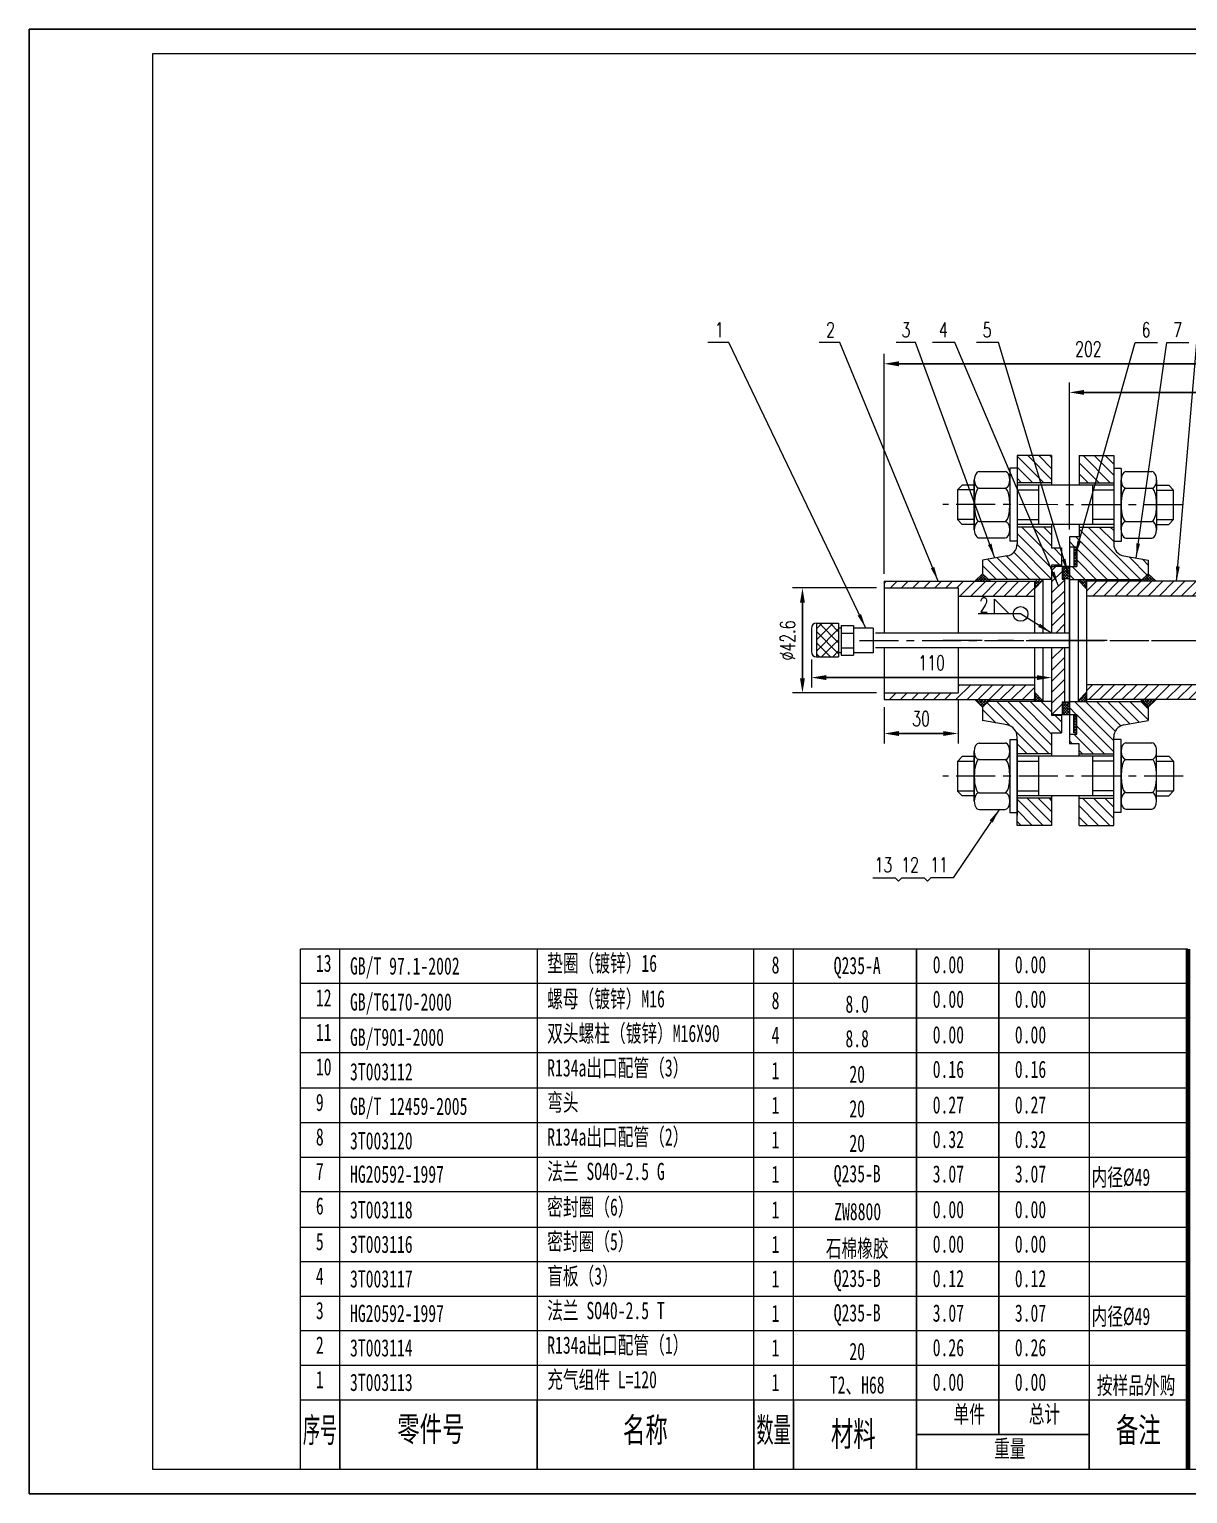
# Model space of a CAD drawing. Header units: millimetres. Extents: x 0 to 840, y 0 to 594.
# Drawn here: x 0 to 470, y 0 to 594 of the extents above; entities that cross this region are included whole.
import ezdxf

# ---------------------------------------------------------------- set-up
doc = ezdxf.new("R2010")
doc.units = ezdxf.units.MM
doc.linetypes.add('CENTER', pattern=[50.8, 31.75, -6.35, 6.35, -6.35])
doc.layers.get('0').update_dxf_attribs({"lineweight": 0})
for name, color, linetype, lineweight in [('中心线', 1, 'CENTER', 9), ('尺寸线', 4, 'Continuous', 9), ('粗线', 7, 'Continuous', 15), ('细线', 3, 'Continuous', 5)]:
    doc.layers.add(name, color=color, linetype=linetype, lineweight=lineweight)
doc.layers.add('边框', color=7, linetype='Continuous', lineweight=18, plot=False)
doc.styles.get("Standard").update_dxf_attribs({"font": 'romans.shx', "width": 0.7})
doc.styles.add('TextStyle0', font='', dxfattribs={"width": 0.510669})
doc.styles.add('TextStyle1', font='', dxfattribs={"width": 0.510669})
doc.styles.add('UserTxtStyle4', font='', dxfattribs={"width": 0.667})
doc.styles.get('TextStyle0').set_extended_font_data('宋体')
doc.styles.get('TextStyle1').set_extended_font_data('宋体')
doc.styles.get('UserTxtStyle4').set_extended_font_data('宋体')
doc.dimstyles.new('标准', dxfattribs={"dimscale": 2, "dimtxt": 3, "dimasz": 3, "dimexe": 2, "dimexo": 1.5, "dimgap": 1.5, "dimtad": 1, "dimdec": 1, "dimzin": 12, "dimdsep": 46, "dimtxsty": 'Standard', "dimcen": 0, "dimdle": 6, "dimclrd": 256, "dimclre": 256, "dimclrt": 256, "dimadec": 1, "dimazin": 3, "dimtfac": 1, "dimtdec": 1, "dimtmove": 0, "dimatfit": 0, "dimfxl": 0, "dimtolj": 1, "dimarcsym": 0})
pattern_1 = [(135, (0, 0), (-2.245064, -2.245064), [])]

# ---------------------------------------------------------------- blocks, each defined once
blk = doc.blocks.new('*X41')
at = {"layer": '尺寸线', "linetype": 'Continuous'}
blk.add_hatch(color=256, dxfattribs=at).paths.add_polyline_path([(368.77, 370.1), (365.79, 375.37), (367.17, 375.94)], flags=0)
for p, q in [((328.86, 466.89), (320.42, 466.89)), ((368.77, 370.1), (328.86, 466.89))]:
    blk.add_line(p, q, dxfattribs=at)
at = {"layer": '尺寸线'}
blk.add_line((320.42, 466.89), (320.42, 466.89), dxfattribs=at)
blk = doc.blocks.new('*X42')
at = {"layer": '尺寸线', "linetype": 'Continuous'}
blk.add_hatch(color=256, dxfattribs=at).paths.add_polyline_path([(391.74, 379.49), (388.97, 384.86), (390.38, 385.38)], flags=0)
for p, q in [((359.59, 466.89), (351.69, 466.89)), ((391.74, 379.49), (359.59, 466.89))]:
    blk.add_line(p, q, dxfattribs=at)
at = {"layer": '尺寸线'}
blk.add_line((351.69, 466.89), (351.69, 466.89), dxfattribs=at)
blk = doc.blocks.new('*X43')
at = {"layer": '尺寸线', "linetype": 'Continuous'}
blk.add_hatch(color=256, dxfattribs=at).paths.add_polyline_path([(417.59, 368.19), (414.55, 373.42), (415.93, 374.01)], flags=0)
for p, q in [((375.55, 466.89), (366.52, 466.89)), ((417.59, 368.19), (375.55, 466.89))]:
    blk.add_line(p, q, dxfattribs=at)
at = {"layer": '尺寸线'}
blk.add_line((366.52, 466.89), (366.52, 466.89), dxfattribs=at)
blk = doc.blocks.new('*X44')
at = {"layer": '尺寸线', "linetype": 'Continuous'}
blk.add_hatch(color=256, dxfattribs=at).paths.add_polyline_path([(421.43, 373.28), (418.99, 378.81), (420.42, 379.24)], flags=0)
for p, q in [((393.29, 466.89), (384.26, 466.89)), ((421.43, 373.28), (393.29, 466.89))]:
    blk.add_line(p, q, dxfattribs=at)
at = {"layer": '尺寸线'}
blk.add_line((384.26, 466.89), (384.26, 466.89), dxfattribs=at)
blk = doc.blocks.new('*X45')
at = {"layer": '尺寸线', "linetype": 'Continuous'}
blk.add_hatch(color=256, dxfattribs=at).paths.add_polyline_path([(424.35, 380.66), (425.26, 386.64), (426.7, 386.23)], flags=0)
for p, q in [((424.35, 380.66), (448.66, 466.89)), ((448.66, 466.89), (457.69, 466.89))]:
    blk.add_line(p, q, dxfattribs=at)
at = {"layer": '尺寸线'}
blk.add_line((457.69, 466.89), (457.69, 466.89), dxfattribs=at)
blk = doc.blocks.new('*X46')
at = {"layer": '尺寸线', "linetype": 'Continuous'}
blk.add_hatch(color=256, dxfattribs=at).paths.add_polyline_path([(449.06, 379.49), (449.17, 385.53), (450.65, 385.32)], flags=0)
for p, q in [((449.06, 379.49), (461.47, 466.89)), ((461.47, 466.89), (470.5, 466.89))]:
    blk.add_line(p, q, dxfattribs=at)
at = {"layer": '尺寸线'}
blk.add_line((470.5, 466.89), (470.5, 466.89), dxfattribs=at)
blk = doc.blocks.new('*X47')
at = {"layer": '尺寸线', "linetype": 'Continuous'}
blk.add_hatch(color=256, dxfattribs=at).paths.add_polyline_path([(465.5, 370.1), (465.26, 376.15), (466.76, 376.02)], flags=0)
for p, q in [((465.5, 370.1), (473.69, 466.89)), ((473.69, 466.89), (482.72, 466.89))]:
    blk.add_line(p, q, dxfattribs=at)
at = {"layer": '尺寸线'}
blk.add_line((482.72, 466.89), (482.72, 466.89), dxfattribs=at)
blk = doc.blocks.new('*X51')
at = {"layer": '尺寸线', "linetype": 'ByBlock'}
for points in [[(421.98, 446.71), (427.98, 447.71), (427.98, 445.71)], [(542, 446.71), (536, 447.71), (536, 445.71)]]:
    blk.add_hatch(color=256, dxfattribs=at).paths.add_polyline_path(points, flags=0)
for p, q in [((421.98, 391.1), (421.98, 450.71)), ((542, 427.1), (542, 450.71))]:
    blk.add_line(p, q, dxfattribs=at)
at = {"layer": '尺寸线', "linetype": 'ByBlock', "lineweight": -2}
blk.add_line((536, 446.71), (427.98, 446.71), dxfattribs=at)
at = {"layer": '尺寸线', "linetype": 'ByBlock', "insert": (481.99, 452.71), "char_height": 6, "width": 14.4, "attachment_point": 5}
blk.add_mtext('120', dxfattribs=at)
blk = doc.blocks.new('*X52')
at = {"layer": '尺寸线', "linetype": 'ByBlock'}
for points in [[(346.8, 458.33), (352.8, 459.33), (352.8, 457.33)], [(542, 458.33), (536, 459.33), (536, 457.33)]]:
    blk.add_hatch(color=256, dxfattribs=at).paths.add_polyline_path(points, flags=0)
for p, q in [((346.8, 373.1), (346.8, 462.33)), ((542, 427.1), (542, 462.33))]:
    blk.add_line(p, q, dxfattribs=at)
at = {"layer": '尺寸线', "linetype": 'ByBlock', "lineweight": -2}
blk.add_line((536, 458.33), (352.8, 458.33), dxfattribs=at)
at = {"layer": '尺寸线', "linetype": 'ByBlock', "insert": (429.68, 464.33), "char_height": 6, "width": 16.2, "attachment_point": 5}
blk.add_mtext('202', dxfattribs=at)
blk = doc.blocks.new('*X53')
at = {"layer": '尺寸线', "linetype": 'Continuous'}
blk.add_hatch(color=256, dxfattribs=at).paths.add_polyline_path([(393.6, 277.64), (390.87, 272.24), (389.63, 273.08)], flags=0)
for p, q in [((393.6, 277.64), (374.87, 249.86)), ((374.87, 249.86), (365.84, 249.86))]:
    blk.add_line(p, q, dxfattribs=at)
at = {"layer": '尺寸线'}
blk.add_line((365.84, 249.86), (365.84, 249.86), dxfattribs=at)
blk = doc.blocks.new('*X56')
at = {"layer": '尺寸线', "linetype": 'Continuous'}
blk.add_hatch(color=256, dxfattribs=at).paths.add_polyline_path([(339.36, 351.1), (336.09, 356.19), (337.44, 356.84)], flags=0)
for p, q in [((283.77, 466.89), (275.32, 466.89)), ((339.36, 351.1), (283.77, 466.89))]:
    blk.add_line(p, q, dxfattribs=at)
at = {"layer": '尺寸线'}
blk.add_line((275.32, 466.89), (275.32, 466.89), dxfattribs=at)
blk = doc.blocks.new('*X57')
at = {"layer": '尺寸线', "linetype": 'ByBlock'}
for points in [[(313.69, 367.4), (312.69, 361.4), (314.69, 361.4)], [(313.69, 324.8), (312.69, 330.8), (314.69, 330.8)]]:
    blk.add_hatch(color=256, dxfattribs=at).paths.add_polyline_path(points, flags=0)
for p, q in [((343.8, 367.4), (309.69, 367.4)), ((343.8, 324.8), (309.69, 324.8))]:
    blk.add_line(p, q, dxfattribs=at)
at = {"layer": '尺寸线', "linetype": 'ByBlock', "lineweight": -2}
blk.add_line((313.69, 361.4), (313.69, 330.8), dxfattribs=at)
at = {"layer": '尺寸线', "linetype": 'ByBlock', "insert": (307.69, 346.1), "char_height": 6, "width": 26.4, "attachment_point": 5, "rotation": 90}
blk.add_mtext('%%C42.6', dxfattribs=at)
blk = doc.blocks.new('*X58')
at = {"layer": '尺寸线', "linetype": 'ByBlock'}
for points in [[(346.8, 308.35), (352.8, 307.35), (352.8, 309.35)], [(376.8, 308.35), (370.8, 307.35), (370.8, 309.35)]]:
    blk.add_hatch(color=256, dxfattribs=at).paths.add_polyline_path(points, flags=0)
for p, q in [((376.8, 321.8), (376.8, 304.35)), ((346.8, 319.1), (346.8, 304.35))]:
    blk.add_line(p, q, dxfattribs=at)
at = {"layer": '尺寸线', "linetype": 'ByBlock', "lineweight": -2}
blk.add_line((352.8, 308.35), (370.8, 308.35), dxfattribs=at)
at = {"layer": '尺寸线', "linetype": 'ByBlock', "insert": (361.8, 314.35), "char_height": 6, "width": 9.6, "attachment_point": 5}
blk.add_mtext('30', dxfattribs=at)
blk = doc.blocks.new('*X63')
at = {"layer": '尺寸线', "linetype": 'ByBlock'}
for points in [[(317.36, 331.03), (323.36, 330.03), (323.36, 332.03)], [(414.8, 331.03), (408.8, 330.03), (408.8, 332.03)]]:
    blk.add_hatch(color=256, dxfattribs=at).paths.add_polyline_path(points, flags=0)
for p, q in [((317.36, 338.44), (317.36, 327.03)), ((414.8, 338.44), (414.8, 327.03))]:
    blk.add_line(p, q, dxfattribs=at)
at = {"layer": '尺寸线', "linetype": 'ByBlock', "lineweight": -2}
blk.add_line((323.36, 331.03), (408.8, 331.03), dxfattribs=at)
at = {"layer": '尺寸线', "linetype": 'ByBlock', "insert": (366.08, 337.03), "char_height": 6, "width": 12.6, "attachment_point": 5}
blk.add_mtext('110', dxfattribs=at)
blk = doc.blocks.new('*X64')
at = {"layer": '尺寸线', "linetype": 'Continuous'}
blk.add_hatch(color=256, dxfattribs=at).paths.add_polyline_path([(414.8, 349.1), (409.3, 351.61), (410.09, 352.89)], flags=0)
for p, q in [((402.18, 356.87), (385.01, 356.87)), ((414.8, 349.1), (402.18, 356.87))]:
    blk.add_line(p, q, dxfattribs=at)
at = {"layer": '尺寸线'}
blk.add_line((385.01, 356.87), (385.01, 356.87), dxfattribs=at)

msp = doc.modelspace()

# ---------------------------------------------------------------- hatches: boundary and pattern name
at = {"layer": '尺寸线'}
h = msp.add_hatch(dxfattribs=at)
h.set_pattern_fill('ANSI31', color=256, style=0, pattern_type=0)
h.set_pattern_definition(pattern_1)
h.paths.add_polyline_path([(414.8, 410.1), (414.8, 421.1), (400.8, 421.1), (400.8, 410.1)], flags=0)
edge = h.paths.add_edge_path(flags=0)
edge.add_line((414.8, 370.85), (414.8, 376.6))
edge.add_line((414.8, 376.6), (418.8, 376.6))
edge.add_line((418.8, 376.6), (418.8, 383.6))
edge.add_line((418.8, 383.6), (414.8, 383.6))
edge.add_line((414.8, 383.6), (414.8, 392.1))
edge.add_line((414.8, 392.1), (400.8, 392.1))
edge.add_line((400.8, 392.1), (400.8, 385.29))
edge.add_arc((395.8, 385.29), 5, -79.87533, 0, ccw=False)
edge.add_line((396.68, 380.37), (386.8, 378.6))
edge.add_line((386.8, 378.6), (386.8, 370.85))
edge.add_line((386.8, 370.85), (414.8, 370.85))
edge = h.paths.add_edge_path(flags=0)
edge.add_line((400.81, 300.11), (414.8, 300.1))
edge.add_line((414.8, 300.1), (414.8, 308.63))
edge.add_line((414.8, 308.63), (418.83, 308.6))
edge.add_line((418.83, 308.6), (418.82, 315.6))
edge.add_line((418.82, 315.6), (414.8, 315.58))
edge.add_line((414.8, 315.58), (414.8, 321.35))
edge.add_line((414.8, 321.35), (386.8, 321.36))
edge.add_line((386.8, 321.36), (386.8, 313.58))
edge.add_line((386.8, 313.58), (396.66, 311.85))
edge.add_arc((395.8, 306.92), 5, -0.25821, 80.13354, ccw=False)
edge.add_line((400.81, 306.9), (400.81, 300.11))
h.paths.add_polyline_path([(414.8, 271.1), (414.8, 282.1), (400.8, 282.1), (400.8, 271.1)], flags=0)
h = msp.add_hatch(dxfattribs=at)
h.set_pattern_fill('ANSI31', color=256, style=0, pattern_type=0)
h.set_pattern_definition(pattern_1)
h.paths.add_polyline_path([(440, 410.1), (440, 421.1), (426, 421.1), (426, 410.1)], flags=0)
edge = h.paths.add_edge_path(flags=0)
edge.add_line((454, 370.85), (454, 378.6))
edge.add_line((454, 378.6), (444.13, 380.37))
edge.add_arc((445, 385.29), 5, 180, 259.87534, ccw=False)
edge.add_line((440, 385.29), (440, 392.1))
edge.add_line((440, 392.1), (426, 392.1))
edge.add_line((426, 392.1), (426, 388.1))
edge.add_line((426, 388.1), (422, 388.1))
edge.add_line((422, 388.1), (422, 384.1))
edge.add_line((422, 384.1), (425, 384.1))
edge.add_line((425, 384.1), (425, 376.1))
edge.add_line((425, 376.1), (422, 376.1))
edge.add_line((422, 376.1), (422, 370.85))
edge.add_line((422, 370.85), (454, 370.85))
edge = h.paths.add_edge_path(flags=0)
edge.add_line((426, 300.1), (440, 300.11))
edge.add_line((440, 300.11), (440, 306.94))
edge.add_arc((445, 306.92), 5, 100.39978, 179.72602, ccw=False)
edge.add_line((444.1, 311.84), (454.03, 313.61))
edge.add_line((454.03, 313.61), (454.03, 321.35))
edge.add_line((454.03, 321.35), (421.99, 321.35))
edge.add_line((421.99, 321.35), (421.98, 316.1))
edge.add_line((421.98, 316.1), (425, 316.13))
edge.add_line((425, 316.13), (425, 308.08))
edge.add_line((425, 308.08), (421.98, 308.1))
edge.add_line((421.98, 308.1), (421.98, 304.1))
edge.add_line((421.98, 304.1), (426, 304.13))
edge.add_line((426, 304.13), (426, 300.1))
h.paths.add_polyline_path([(440, 271.1), (440, 282.1), (426, 282.1), (426, 271.1)], flags=0)
h = msp.add_hatch(dxfattribs=at)
h.set_pattern_fill('ANSI37', color=256, scale=0.25, angle=180, style=0)
h.paths.add_polyline_path([(425, 376.6), (425, 383.6), (423.8, 383.6), (423.8, 376.6)], flags=0)
h.paths.add_polyline_path([(425, 308.6), (425, 315.6), (423.8, 315.6), (423.8, 308.6)], flags=0)
h = msp.add_hatch(dxfattribs=at)
h.set_pattern_fill('ANSI31', color=256, style=0, pattern_type=0)
h.paths.add_polyline_path([(420, 349.1), (420, 370.95), (419, 370.95), (419, 376.1), (416, 376.1), (414.8, 376.1), (414.8, 349.1)], flags=0)
h.paths.add_polyline_path([(419, 316.1), (419, 321.26), (420, 321.26), (420, 343.1), (414.8, 343.1), (414.8, 316.1), (416, 316.1)], flags=0)
h = msp.add_hatch(dxfattribs=at)
h.set_pattern_fill('ANSI37', color=256, scale=0.25, angle=180, style=0)
h.paths.add_polyline_path([(419, 316.1), (422, 316.1), (422, 321.1), (419, 321.1)], flags=0)
h.paths.add_polyline_path([(422, 371.1), (422, 376.1), (419, 376.1), (419, 371.1)], flags=0)
h = msp.add_hatch(dxfattribs=at)
h.set_pattern_fill('ANSI31', color=256, style=0, pattern_type=0)
h.paths.add_polyline_path([(407.8, 364.1), (407.8, 370.1), (346.8, 370.1), (346.8, 367.4), (376.8, 367.4), (376.8, 364.1)], flags=0)
h.paths.add_polyline_path([(407.8, 322.1), (407.8, 328.1), (376.8, 328.1), (376.8, 324.8), (346.8, 324.8), (346.8, 322.1)], flags=0)
h = msp.add_hatch(dxfattribs=at)
h.set_pattern_fill('ANSI37', color=256, scale=0.25, style=0)
h.paths.add_polyline_path([(386.8, 370.1), (386.8, 373.14), (383.59, 370.1)], flags=0)
h = msp.add_hatch(dxfattribs=at)
h.set_pattern_fill('ANSI37', color=256, scale=0.25, angle=180, style=0)
h.paths.add_polyline_path([(386.8, 370.1), (386.8, 373.14), (390.02, 370.1)], flags=0)
h = msp.add_hatch(dxfattribs=at)
h.set_pattern_fill('ANSI37', color=256, scale=0.25, angle=360, style=0)
h.paths.add_polyline_path([(411.24, 370.6), (407.8, 367.06), (407.8, 370.1), (407.8, 370.6)], flags=0)
h = msp.add_hatch(dxfattribs=at)
h.set_pattern_fill('ANSI37', color=256, scale=0.25, angle=180, style=0)
h.paths.add_polyline_path([(425.56, 370.6), (429, 367.06), (429, 370.1), (429, 370.6)], flags=0)
h = msp.add_hatch(dxfattribs=at)
h.set_pattern_fill('ANSI31', color=256, style=0, pattern_type=0)
h.paths.add_polyline_path([(502, 364.1), (502, 370.1), (429, 370.1), (429, 364.1)], flags=0)
h.paths.add_polyline_path([(502, 322.1), (502, 328.1), (429, 328.1), (429, 322.1)], flags=0)
h = msp.add_hatch(dxfattribs=at)
h.set_pattern_fill('ANSI37', color=256, scale=0.25, style=0)
h.paths.add_polyline_path([(454, 370.1), (454, 373.14), (450.79, 370.1)], flags=0)
h = msp.add_hatch(dxfattribs=at)
h.set_pattern_fill('ANSI37', color=256, scale=0.25, angle=180, style=0)
h.paths.add_polyline_path([(454, 370.1), (454, 373.14), (457.22, 370.1)], flags=0)
h = msp.add_hatch(dxfattribs=at)
h.set_pattern_fill('ANSI37', color=256, scale=0.25, angle=360, style=0)
h.paths.add_polyline_path([(386.8, 322.1), (386.8, 319.06), (383.59, 322.1)], flags=0)
h = msp.add_hatch(dxfattribs=at)
h.set_pattern_fill('ANSI37', color=256, scale=0.25, angle=180, style=0)
h.paths.add_polyline_path([(386.8, 322.1), (386.8, 319.06), (390.02, 322.1)], flags=0)
h = msp.add_hatch(dxfattribs=at)
h.set_pattern_fill('ANSI37', color=256, scale=0.25, style=0)
h.paths.add_polyline_path([(411.24, 321.6), (407.8, 325.15), (407.8, 322.1), (407.8, 321.6)], flags=0)
h = msp.add_hatch(dxfattribs=at)
h.set_pattern_fill('ANSI37', color=256, scale=0.25, angle=180, style=0)
h.paths.add_polyline_path([(425.56, 321.6), (429, 325.15), (429, 322.1), (429, 321.6)], flags=0)
h = msp.add_hatch(dxfattribs=at)
h.set_pattern_fill('ANSI37', color=256, scale=0.25, style=0)
h.paths.add_polyline_path([(454, 322.1), (454, 319.06), (450.79, 322.1)], flags=0)
h = msp.add_hatch(dxfattribs=at)
h.set_pattern_fill('ANSI37', color=256, scale=0.25, angle=180, style=0)
h.paths.add_polyline_path([(454, 322.1), (454, 319.06), (457.22, 322.1)], flags=0)
at = {"layer": '粗线'}
h = msp.add_hatch(dxfattribs=at)
h.set_pattern_fill('ANSI37', color=256, style=0)
h.paths.add_polyline_path([(328.36, 353.1), (319.36, 353.1), (319.36, 346.1), (328.36, 346.1)], flags=0)
h.paths.add_polyline_path([(328.36, 346.1), (319.36, 346.1), (319.36, 339.44), (328.36, 339.44)], flags=0)

# ---------------------------------------------------------------- linework, layer by layer
for p, q in [((400.82, 415.93), (397.82, 415.93)), ((443, 415.9), (440, 415.9)), ((443, 415.9), (443, 386.3)), ((383.42, 391.03), (383.42, 411.23)), ((383.42, 411.23), (383.42, 401.13)), ((385.35, 414.6), (395.89, 414.6)), ((397.82, 411.23), (397.82, 391.03)), ((443, 391), (443, 411.2)), ((444.93, 414.57), (455.47, 414.57)), ((457.4, 411.2), (457.4, 391)), ((376.55, 407.13), (378.55, 409.13)), ((383.42, 407.13), (376.55, 407.13)), ((376.55, 407.13), (376.55, 395.13)), ((383.42, 409.13), (378.55, 409.13)), ((385.35, 407.86), (395.89, 407.86)), ((444.93, 407.84), (455.47, 407.84)), ((457.4, 409.1), (462.28, 409.1)), ((457.4, 407.1), (464.28, 407.1)), ((464.28, 407.1), (462.28, 409.1)), ((464.28, 395.1), (464.28, 407.1)), ((383.42, 395.13), (376.55, 395.13)), ((376.55, 395.13), (378.55, 393.13)), ((383.42, 393.13), (378.55, 393.13)), ((385.35, 394.4), (395.89, 394.4)), ((444.93, 394.37), (455.47, 394.37)), ((457.4, 395.1), (464.28, 395.1)), ((457.4, 393.1), (462.28, 393.1)), ((464.28, 395.1), (462.28, 393.1)), ((385.35, 387.66), (395.89, 387.66)), ((400.82, 386.33), (397.82, 386.33)), ((443, 386.3), (440, 386.3)), ((444.93, 387.63), (455.47, 387.63)), ((385.33, 304.49), (395.87, 304.49)), ((400.8, 305.82), (397.8, 305.82)), ((443, 305.91), (440, 305.91)), ((443, 276.31), (443, 305.91)), ((444.93, 304.58), (455.47, 304.58)), ((376.53, 297.02), (378.53, 299.02)), ((383.4, 297.02), (376.53, 297.02)), ((376.53, 297.02), (376.53, 285.02)), ((383.4, 299.02), (378.53, 299.02)), ((383.4, 280.92), (383.4, 301.12)), ((383.4, 301.12), (383.4, 291.02)), ((385.33, 297.75), (395.87, 297.75)), ((397.8, 301.12), (397.8, 280.92)), ((400.8, 281), (400.8, 301.21)), ((443, 301.21), (443, 281.01)), ((444.93, 297.84), (455.47, 297.84)), ((457.4, 281.01), (457.4, 301.21)), ((457.4, 299.11), (462.28, 299.11)), ((457.4, 297.11), (464.28, 297.11)), ((464.28, 297.11), (462.28, 299.11)), ((464.28, 297.11), (464.28, 285.11)), ((383.4, 285.02), (376.53, 285.02)), ((376.53, 285.02), (378.53, 283.02)), ((383.4, 283.02), (378.53, 283.02)), ((385.33, 284.28), (395.87, 284.28)), ((444.93, 284.37), (455.47, 284.37)), ((457.4, 285.11), (464.28, 285.11)), ((457.4, 283.11), (462.28, 283.11)), ((464.28, 285.11), (462.28, 283.11)), ((385.33, 277.55), (395.87, 277.55)), ((400.8, 276.22), (397.8, 276.22)), ((443, 276.31), (440, 276.31)), ((444.93, 277.64), (455.47, 277.64))]:
    msp.add_line(p, q)
for centre, major_axis, ratio, start_param, end_param in [((385.35, 411.23), (0, -3.37), 0.572974, 3.141593, 6.283185), ((395.89, 411.23), (0, -3.37), 0.572974, 0, 3.141593), ((444.93, 411.2), (0, -3.37), 0.572974, 3.141593, 6.283185), ((455.47, 411.2), (0, -3.37), 0.572974, 0, 3.141593), ((385.35, 401.13), (0, -6.73), 0.286487, 3.141593, 6.283185), ((395.89, 401.13), (0, -6.73), 0.286487, 0, 3.141593), ((444.93, 401.1), (0, -6.73), 0.286487, 3.141593, 6.283185), ((455.47, 401.1), (0, -6.73), 0.286487, 0, 3.141593), ((385.35, 391.03), (0, 3.37), 0.572974, 0, 3.141593), ((395.89, 391.03), (0, 3.37), 0.572974, 3.141593, 6.283185), ((444.93, 391), (0, 3.37), 0.572974, 0, 3.141593), ((455.47, 391), (0, 3.37), 0.572974, 3.141593, 6.283185), ((385.33, 301.12), (0, -3.37), 0.572974, 3.141593, 6.283185), ((395.87, 301.12), (0, -3.37), 0.572974, 0, 3.141593), ((444.93, 301.21), (0, -3.37), 0.572974, 3.141593, 6.283185), ((455.47, 301.21), (0, -3.37), 0.572974, 0, 3.141593), ((385.33, 291.02), (0, -6.73), 0.286487, 3.141593, 6.283185), ((395.87, 291.02), (0, -6.73), 0.286487, 0, 3.141593), ((444.93, 291.11), (0, 6.73), 0.286487, 0, 3.141593), ((455.47, 291.11), (0, 6.73), 0.286487, 3.141593, 6.283185), ((385.33, 280.92), (0, 3.37), 0.572974, 0, 3.141593), ((395.87, 280.92), (0, 3.37), 0.572974, 3.141593, 6.283185), ((444.93, 281.01), (0, 3.37), 0.572974, 0, 3.141593), ((455.47, 281.01), (0, 3.37), 0.572974, 3.141593, 6.283185)]:
    msp.add_ellipse(centre, major_axis=major_axis, ratio=ratio, start_param=start_param, end_param=end_param)
at = {"layer": '中心线', "ltscale": 0.5}
for p, q in [((468.14, 401.1), (370.64, 401.23)), ((336.81, 346.1), (502, 346.1)), ((468.14, 291.1), (370.63, 291.1))]:
    msp.add_line(p, q, dxfattribs=at)
at = {"layer": '中心线'}
for p, q in [((437.37, 346.1), (370.63, 346.1)), ((404.44, 346.1), (471.18, 346.1))]:
    msp.add_line(p, q, dxfattribs=at)
at = {"layer": '尺寸线', "color": 0}
for p, q in [((400.8, 421.1), (400.8, 385.29)), ((383.42, 409.13), (383.42, 393.13)), ((400.82, 407.13), (409.42, 407.13)), ((409.42, 409.08), (409.42, 393.09)), ((431.4, 409.11), (431.4, 393.1)), ((440, 407.1), (431.4, 407.1)), ((400.82, 395.13), (409.42, 395.13)), ((440, 395.1), (431.4, 395.1)), ((411.24, 370.6), (411.24, 349.1)), ((425.56, 370.6), (425.56, 321.6)), ((411.24, 343.1), (411.24, 321.6)), ((383.4, 299.02), (383.4, 283.02)), ((400.8, 297.15), (409.4, 297.15)), ((409.4, 299.1), (409.4, 283.1)), ((431.31, 299.12), (431.31, 283.12)), ((439.91, 297.12), (431.31, 297.12)), ((400.8, 285.15), (409.4, 285.15)), ((439.91, 285.12), (431.31, 285.12))]:
    msp.add_line(p, q, dxfattribs=at)
at = {"layer": '尺寸线'}
for p, q in [((386.8, 373.14), (383.59, 370.1)), ((386.8, 373.14), (390.02, 370.1)), ((407.8, 367.06), (411.24, 370.6)), ((429, 367.06), (425.56, 370.6)), ((454, 373.14), (450.79, 370.1)), ((454, 373.14), (457.22, 370.1)), ((391.58, 356.87), (391.58, 362.87)), ((391.58, 362.87), (397.58, 356.87)), ((386.8, 319.06), (383.59, 322.1)), ((386.8, 319.06), (390.02, 322.1)), ((407.8, 325.15), (411.24, 321.6)), ((429, 325.15), (425.56, 321.6)), ((429, 322.1), (429, 321.6)), ((454, 319.06), (450.79, 322.1)), ((454, 319.06), (457.22, 322.1)), ((342.25, 249.86), (351.28, 249.86)), ((351.28, 249.86), (352.67, 248.48)), ((354.05, 249.86), (352.67, 248.48)), ((354.05, 249.86), (363.08, 249.86)), ((363.08, 249.86), (364.46, 248.48)), ((365.84, 249.86), (364.46, 248.48))]:
    msp.add_line(p, q, dxfattribs=at)
msp.add_circle((402.18, 356.87), 3, dxfattribs=at)
at = {"layer": '粗线'}
for p, q in [((830, 584), (50, 584)), ((50, 584), (50, 10)), ((397.82, 415.93), (397.82, 386.33)), ((414.8, 421.1), (400.8, 421.1)), ((400.82, 415.93), (400.82, 385.32)), ((414.8, 421.1), (414.8, 409.11)), ((426, 421.1), (426, 409.11)), ((426, 421.1), (440, 421.1)), ((440, 421.1), (440, 385.29)), ((414.8, 410.1), (400.8, 410.1)), ((426, 410.1), (440, 410.1)), ((440, 409.11), (400.8, 409.11)), ((440, 393.1), (400.8, 393.1)), ((414.8, 392.1), (400.8, 392.1)), ((414.8, 393.1), (414.8, 383.6)), ((426, 393.1), (426, 388.1)), ((426, 392.1), (440, 392.1)), ((426, 388.1), (422, 388.1)), ((422, 388.1), (422, 304.1)), ((396.68, 380.37), (386.8, 378.6)), ((414.8, 383.6), (418.8, 383.6)), ((418.8, 383.6), (418.8, 376.1)), ((422, 384.1), (425, 384.1)), ((425, 383.6), (423.8, 383.6)), ((423.8, 383.6), (423.8, 376.1)), ((425, 384.1), (425, 376.1)), ((444.13, 380.37), (454, 378.6)), ((386.8, 378.6), (386.8, 373.14)), ((418.8, 376.6), (414.8, 376.6)), ((414.8, 376.6), (414.8, 349.1)), ((414.8, 376.1), (416, 376.1)), ((414.8, 376.1), (414.8, 349.1)), ((414.8, 375.6), (414.8, 349.1)), ((422, 376.1), (416, 376.1)), ((419, 376.1), (419, 370.95)), ((422, 376.1), (425, 376.1)), ((422, 346.1), (422, 375.1)), ((425, 376.6), (423.8, 376.6)), ((454, 378.6), (454, 373.14)), ((346.8, 370.1), (407.8, 370.1)), ((346.8, 370.1), (346.8, 349.1)), ((414.8, 370.85), (389.23, 370.85)), ((407.8, 370.1), (407.8, 349.1)), ((422, 371.1), (419, 371.1)), ((419, 370.95), (420, 370.95)), ((420, 370.95), (420, 349.1)), ((422, 370.85), (451.58, 370.85)), ((502, 370.1), (429, 370.1)), ((429, 370.1), (429, 322.1)), ((346.8, 367.4), (376.8, 367.4)), ((376.8, 367.4), (376.8, 349.1)), ((376.8, 364.1), (407.8, 364.1)), ((502, 364.1), (429, 364.1)), ((317.36, 351.1), (317.36, 341.44)), ((319.36, 353.1), (328.36, 353.1)), ((319.36, 353.1), (319.36, 339.44)), ((328.36, 353.1), (328.36, 339.44)), ((329.36, 351.1), (328.36, 351.1)), ((329.36, 352.1), (329.36, 340.1)), ((329.36, 352.1), (334.36, 352.1)), ((334.36, 352.1), (334.36, 340.1)), ((342.36, 351.1), (334.36, 351.1)), ((342.36, 351.1), (342.36, 341.1)), ((329.36, 349.1), (334.36, 349.1)), ((422, 349.1), (343.36, 349.1)), ((422, 317.1), (422, 346.1)), ((319.36, 339.44), (328.36, 339.44)), ((329.36, 341.1), (328.36, 341.1)), ((329.36, 343.1), (334.36, 343.1)), ((329.36, 340.1), (334.36, 340.1)), ((342.36, 341.1), (334.36, 341.1)), ((422, 343.1), (343.36, 343.1)), ((346.8, 343.1), (346.8, 322.1)), ((376.8, 343.1), (376.8, 324.8)), ((407.8, 343.1), (407.8, 322.1)), ((414.8, 343.1), (414.8, 316.1)), ((414.8, 343.1), (414.8, 315.6)), ((420, 343.1), (420, 321.26)), ((376.8, 328.1), (407.8, 328.1)), ((502, 328.1), (429, 328.1)), ((346.8, 324.8), (376.8, 324.8)), ((346.8, 322.1), (407.8, 322.1)), ((414.8, 321.35), (389.18, 321.35)), ((419, 321.26), (419, 316.1)), ((419, 321.26), (419, 316.1)), ((419, 321.26), (420, 321.26)), ((422, 321.1), (419, 321.1)), ((422, 321.35), (451.58, 321.35)), ((502, 322.1), (429, 322.1)), ((386.8, 319.06), (386.8, 313.6)), ((414.8, 316.1), (416, 316.1)), ((418.8, 315.6), (414.8, 315.6)), ((416, 316.1), (422, 316.1)), ((418.8, 316.1), (418.8, 308.6)), ((422, 316.1), (425, 316.1)), ((423.8, 308.6), (423.8, 316.1)), ((425, 315.6), (423.8, 315.6)), ((425, 308.1), (425, 316.1)), ((454, 319.06), (454, 313.6)), ((396.68, 311.84), (386.8, 313.6)), ((444.13, 311.84), (454, 313.6)), ((397.8, 305.82), (397.8, 276.22)), ((400.8, 271.1), (400.8, 306.92)), ((400.8, 305.82), (400.8, 275.21)), ((414.8, 308.6), (418.8, 308.6)), ((414.8, 308.6), (414.8, 299.11)), ((422, 308.1), (425, 308.1)), ((426, 304.1), (422, 304.1)), ((425, 308.6), (423.8, 308.6)), ((426, 299.11), (426, 304.1)), ((440, 271.1), (440, 306.92)), ((414.8, 300.1), (400.8, 300.1)), ((440, 299.11), (400.8, 299.11)), ((426, 300.1), (440, 300.1)), ((440, 283.1), (400.8, 283.1)), ((414.8, 282.1), (400.8, 282.1)), ((414.8, 283.1), (414.8, 271.1)), ((426, 271.1), (426, 283.1)), ((426, 282.1), (440, 282.1)), ((414.8, 271.1), (400.8, 271.1)), ((426, 271.1), (440, 271.1)), ((110, 10), (110, 220.89)), ((470, 220.89), (110, 220.89)), ((470, 220.89), (110, 220.89)), ((430, 24), (430, 10)), ((50, 10), (830, 10))]:
    msp.add_line(p, q, dxfattribs=at)
at = {"layer": '粗线', "linetype": 'Continuous', "lineweight": 70}
msp.add_line((470, 220.89), (470, 10), dxfattribs=at)
at = {"layer": '粗线'}
for centre, radius, start, end in [((395.8, 385.29), 5, 280.12467, 360), ((445, 385.29), 5, 180, 259.87533), ((319.36, 351.1), 2, 90, 180), ((319.36, 341.44), 2, 180, 270), ((395.8, 306.92), 5, 0, 79.87533), ((445, 306.92), 5, 100.12467, 180)]:
    msp.add_arc(centre, radius, start, end, dxfattribs=at)
at = {"layer": '细线'}
for p, q in [((126, 10), (126, 220.89)), ((206, 220.89), (206, 10)), ((294, 10), (294, 220.89)), ((310, 10), (310, 220.89)), ((360, 220.89), (360, 10)), ((360, 24), (360, 220.89)), ((393.33, 220.89), (393.33, 24)), ((393.33, 24), (393.33, 220.89)), ((430, 220.89), (430, 24)), ((470, 206.89), (110, 206.89)), ((470, 206.89), (110, 206.89)), ((470, 192.89), (110, 192.89)), ((470, 178.89), (110, 178.89)), ((470, 164.44), (110, 164.44)), ((470, 164.44), (110, 164.44)), ((470, 150.44), (110, 150.44)), ((470, 150.44), (110, 150.44)), ((470, 136.44), (110, 136.44)), ((470, 122.44), (110, 122.44)), ((470, 108), (110, 108)), ((470, 108), (110, 108)), ((470, 94), (110, 94)), ((470, 80), (110, 80)), ((470, 66), (110, 66)), ((470, 52), (110, 52)), ((310, 52), (294, 52)), ((470, 38), (110, 38)), ((126, 38), (110, 38)), ((126, 38), (126, 10)), ((206, 10), (206, 38)), ((294, 38), (294, 10)), ((310, 38), (310, 10)), ((430, 10), (430, 38)), ((470, 38), (430, 38)), ((360, 10), (360, 24)), ((430, 24), (360, 24)), ((360, 24), (393.33, 24)), ((393.33, 24), (430, 24))]:
    msp.add_line(p, q, dxfattribs=at)
at = {"layer": '边框', "linetype": 'Continuous', "lineweight": 25}
for p, q in [((0, 0), (0, 594)), ((0, 594), (840, 594)), ((840, 0), (0, 0))]:
    msp.add_line(p, q, dxfattribs=at)

# ---------------------------------------------------------------- block references
at = {"layer": '尺寸线'}
for name in ['*X56', '*X41', '*X42', '*X43', '*X44', '*X45', '*X46', '*X47', '*X64', '*X53']:
    msp.add_blockref(name, (0, 0), dxfattribs=at)

# ---------------------------------------------------------------- texts
at = {"layer": '尺寸线', "char_height": 6, "width": 13.9885, "attachment_point": 1}
for s, insert in [('1', (278.16, 475.09)), ('2', (323.25, 475.09)), ('3', (353.86, 475.09)), ('4', (369.05, 475.09)), ('5', (386.79, 475.09)), ('6', (451.3, 475.09)), ('7', (464.1, 475.09)), ('2', (385.53, 363.52)), ('13', (342.94, 258.06)), ('12', (353.73, 258.06)), ('11', (365.52, 258.06))]:
    msp.add_mtext(s, dxfattribs=dict(at, insert=insert))
at = {"layer": '粗线', "style": 'UserTxtStyle4', "width": 0.667}
msp.add_text('材料', height=10, dxfattribs=at).set_placement((325.22, 19.28))
at = {"layer": '粗线', "style": 'UserTxtStyle4'}
for s, insert, char_height, width, attachment_point in [('{\\C7;垫圈（镀锌）16}', (210.13, 218.68), 7, 91.6162, 1), ('{\\C7;13}', (116.28, 218.68), 7, 10.9462, 1), ('{\\C7;GB/T 97.1-2002}', (130.13, 217.56), 7, 91.7718, 1), ('{\\C7;8}', (301.18, 218), 7, 5.2915, 1), ('{\\C7;Q235-A}', (335.9, 208.99), 7, 39.1677, 8), ('{\\C7;0.00}', (372.89, 211), 7, 25.2645, 8), ('{\\C7;0.00}', (406.22, 211), 7, 25.2645, 8), ('{\\C7;12}', (116.28, 204.68), 7, 10.9462, 1), ('{\\C7;GB/T6170-2000}', (130.13, 202.97), 7, 85.2871, 1), ('{\\C7;螺母（镀锌）M16}', (210.13, 204.24), 7, 98.2046, 1), ('{\\C7;8}', (301.18, 203.56), 7, 5.2915, 1), ('{\\C7;8.0}', (335.9, 194.99), 7, 18.676, 8), ('{\\C7;0.00}', (372.89, 197), 7, 25.2645, 8), ('{\\C7;0.00}', (406.22, 197), 7, 25.2645, 8), ('{\\C7;11}', (116.28, 190.68), 7, 10.4274, 1), ('{\\C7;双头螺柱（镀锌）M16X90}', (210.13, 190.24), 7, 144.8946, 1), ('{\\C7;GB/T901-2000}', (130.13, 188.67), 7, 78.6467, 1), ('{\\C7;4}', (301.18, 189.56), 7, 5.7066, 1), ('{\\C7;8.8}', (335.9, 180.99), 7, 18.5722, 8), ('{\\C7;0.00}', (372.89, 182.56), 7, 25.2645, 8), ('{\\C7;0.00}', (406.22, 182.56), 7, 25.2645, 8), ('{\\C7;10}', (116.28, 176.68), 7, 11.1018, 1), ('{\\C7;3T003112}', (130.13, 174.67), 7, 51.5146, 1), ('{\\C7;R134a出口配管（3）}', (210.13, 176.24), 7, 111.5372, 1), ('{\\C7;1}', (301.18, 175.11), 7, 3.7871, 1), ('{\\C7;20}', (335.9, 166.55), 7, 11.9319, 8), ('{\\C7;0.16}', (372.89, 168.56), 7, 25.2126, 8), ('{\\C7;0.16}', (406.22, 168.56), 7, 25.2126, 8), ('{\\C7;9}', (116.28, 162.24), 7, 5.3434, 1), ('{\\C7;GB/T 12459-2005}', (130.13, 160.67), 7, 98.4121, 1), ('{\\C7;弯头}', (210.13, 162.24), 7, 24.9532, 1), ('{\\C7;1}', (301.18, 161.11), 7, 3.7871, 1), ('{\\C7;0.27}', (372.89, 154.11), 7, 25.1607, 8), ('{\\C7;0.27}', (406.22, 154.11), 7, 25.1607, 8), ('{\\C7;20}', (335.9, 152.55), 7, 11.9319, 8), ('{\\C7;R134a出口配管（2）}', (210.13, 148.24), 7, 111.5372, 1), ('{\\C7;8}', (116.28, 148.24), 7, 5.2915, 1), ('{\\C7;3T003120}', (130.13, 146.67), 7, 51.6703, 1), ('{\\C7;1}', (301.18, 147.11), 7, 3.7871, 1), ('{\\C7;20}', (335.9, 138.55), 7, 11.9319, 8), ('{\\C7;0.32}', (372.89, 140.11), 7, 25.1088, 8), ('{\\C7;0.32}', (406.22, 140.11), 7, 25.1088, 8), ('{\\C7;7}', (116.28, 134.24), 7, 5.0321, 1), ('{\\C7;HG20592-1997}', (130.13, 133.11), 7, 78.6986, 1), ('{\\C7;法兰 SO40-2.5 G }', (210.13, 134.24), 7, 98.7753, 1), ('{\\C7;1}', (301.18, 133.11), 7, 3.7871, 1), ('{\\C7;Q235-B}', (335.9, 124.55), 7, 38.9602, 8), ('{\\C7;3.07}', (372.89, 126.11), 7, 25.0051, 8), ('{\\C7;3.07}', (406.22, 126.11), 7, 25.0051, 8), ('{\\C7;内径%%C49}', (442.89, 124.1), 7, 43.6292, 8), ('{\\C7;6}', (116.28, 120.24), 7, 5.2915, 1), ('{\\C7;密封圈（6）}', (210.13, 119.8), 7, 64.951, 1), ('{\\C7;3T003118}', (130.13, 118.67), 7, 51.5665, 1), ('{\\C7;1}', (301.18, 118.67), 7, 3.7871, 1), ('{\\C7;ZW8800}', (336.09, 110.84), 7, 38.7008, 8), ('{\\C7;0.00}', (372.89, 111.67), 7, 25.2645, 8), ('{\\C7;0.00}', (406.22, 111.67), 7, 25.2645, 8), ('{\\C7;密封圈（5）}', (210.13, 105.8), 7, 64.951, 1), ('{\\C7;5}', (116.28, 105.8), 7, 5.0321, 1), ('{\\C7;3T003116}', (130.13, 104.67), 7, 51.6184, 1), ('{\\C7;1}', (301.18, 104.67), 7, 3.7871, 1), ('{\\C7;石棉橡胶}', (335.9, 95.19), 7, 51.8259, 8), ('{\\C7;0.00}', (372.89, 97.67), 7, 25.2645, 8), ('{\\C7;0.00}', (406.22, 97.67), 7, 25.2645, 8), ('{\\C7;4}', (116.28, 91.8), 7, 5.7066, 1), ('{\\C7;3T003117}', (130.13, 90.67), 7, 51.5665, 1), ('{\\C7;盲板（3）}', (210.13, 91.8), 7, 51.6703, 1), ('{\\C7;1}', (301.18, 90.67), 7, 3.7871, 1), ('{\\C7;Q235-B}', (335.9, 82.11), 7, 38.9602, 8), ('{\\C7;0.12}', (372.89, 83.67), 7, 25.1088, 8), ('{\\C7;0.12}', (406.22, 83.67), 7, 25.1088, 8), ('{\\C7;3}', (116.28, 77.8), 7, 5.0321, 1), ('{\\C7;法兰 SO40-2.5 T }', (210.13, 77.8), 7, 98.5678, 1), ('{\\C7;HG20592-1997}', (130.13, 76.67), 7, 78.6986, 1), ('{\\C7;1}', (301.18, 76.67), 7, 3.7871, 1), ('{\\C7;Q235-B}', (335.9, 68.11), 7, 38.9602, 8), ('{\\C7;3.07}', (372.89, 69.67), 7, 25.0051, 8), ('{\\C7;3.07}', (406.22, 69.67), 7, 25.0051, 8), ('{\\C7;内径%%C49}', (442.89, 67.66), 7, 43.6292, 8), ('{\\C7;2}', (116.28, 63.8), 7, 5.1359, 1), ('{\\C7;3T003114}', (130.13, 62.67), 7, 51.8778, 1), ('{\\C7;R134a出口配管（1）}', (210.13, 63.8), 7, 111.5372, 1), ('{\\C7;1}', (301.18, 62.67), 7, 3.7871, 1), ('{\\C7;20}', (335.9, 54.11), 7, 11.9319, 8), ('{\\C7;0.26}', (372.89, 55.67), 7, 25.2126, 8), ('{\\C7;0.26}', (406.22, 55.67), 7, 25.2126, 8), ('{\\C7;1}', (116.28, 49.8), 7, 3.7871, 1), ('{\\C7;3T003113}', (130.13, 48.67), 7, 51.5146, 1), ('{\\C7;充气组件 L=120}', (210.13, 49.8), 7, 91.6162, 1), ('{\\C7;1}', (301.18, 48.67), 7, 3.7871, 1), ('{\\C7;T2、H68}', (335.9, 40.11), 7, 45.3412, 8), ('{\\C7;0.00}', (372.89, 41.67), 7, 25.2645, 8), ('{\\C7;0.00}', (406.22, 41.67), 7, 25.2645, 8), ('{\\C7;按样品外购}', (449.04, 39.66), 7, 65.1066, 8), ('{\\C7;单件}', (374.98, 35.8), 7, 25.3682, 1), ('{\\C7;总计}', (405.5, 35.8), 7, 25.3164, 1), ('{\\C7;零件号}', (149.3, 31.27), 10, 54.9163, 1), ('{\\C7;重量}', (391.43, 21.8), 7, 25.472, 1)]:
    msp.add_mtext(s, dxfattribs=dict(at, insert=insert, char_height=char_height, width=width, attachment_point=attachment_point))
at = {"layer": '粗线', "color": 0, "linetype": 'Continuous', "lineweight": 25, "char_height": 10, "attachment_point": 1}
for s, insert, width, style in [('序号', (111, 30.85), 27.6329, 'TextStyle0'), ('名称', (240.86, 30.85), 36.018, 'UserTxtStyle4'), ('数量', (295, 30.85), 27.8031, 'TextStyle1'), ('备注', (440.86, 30.85), 36.018, 'UserTxtStyle4')]:
    msp.add_mtext(s, dxfattribs=dict(at, insert=insert, width=width, style=style))

# ---------------------------------------------------------------- dimensions: what is measured, and where the dimension line sits
at = {"layer": '尺寸线'}
dim = msp.add_linear_dim(base=(346.8, 458.33), p1=(542, 424.1), p2=(346.8, 370.1), angle=180, text='202', dimstyle='标准', override={"dimsah": 1, "dimtzin": 0}, dxfattribs=at)
dim.commit()
dim.dimension.update_dxf_attribs({"geometry": '*X52', "text_midpoint": (429.68, 458.33), "dimtype": 160})
dim = msp.add_linear_dim(base=(421.98, 446.71), p1=(542, 424.1), p2=(421.98, 388.1), dimstyle='标准', override={"dimsah": 1, "dimtzin": 0}, dxfattribs=at)
dim.commit()
dim.dimension.update_dxf_attribs({"geometry": '*X51', "text_midpoint": (481.99, 452.71)})
dim = msp.add_linear_dim(base=(313.69, 324.8), p1=(346.8, 367.4), p2=(346.8, 324.8), angle=90, text='%%C<>', dimstyle='标准', override={"dimsah": 1, "dimatfit": 3, "dimtzin": 0}, dxfattribs=at)
dim.commit()
dim.dimension.update_dxf_attribs({"geometry": '*X57', "text_midpoint": (307.69, 346.1)})
dim = msp.add_linear_dim(base=(414.8, 331.03), p1=(317.36, 341.44), p2=(414.8, 341.44), text='110', dimstyle='标准', override={"dimsah": 1, "dimatfit": 3, "dimtzin": 0}, dxfattribs=at)
dim.commit()
dim.dimension.update_dxf_attribs({"geometry": '*X63', "text_midpoint": (366.08, 337.03)})
dim = msp.add_linear_dim(base=(376.8, 308.35), p1=(346.8, 322.1), p2=(376.8, 324.8), angle=180, dimstyle='标准', override={"dimsah": 1, "dimatfit": 3, "dimtzin": 0}, dxfattribs=at)
dim.commit()
dim.dimension.update_dxf_attribs({"geometry": '*X58', "text_midpoint": (361.8, 314.35)})

doc.saveas('drawing.dxf')
